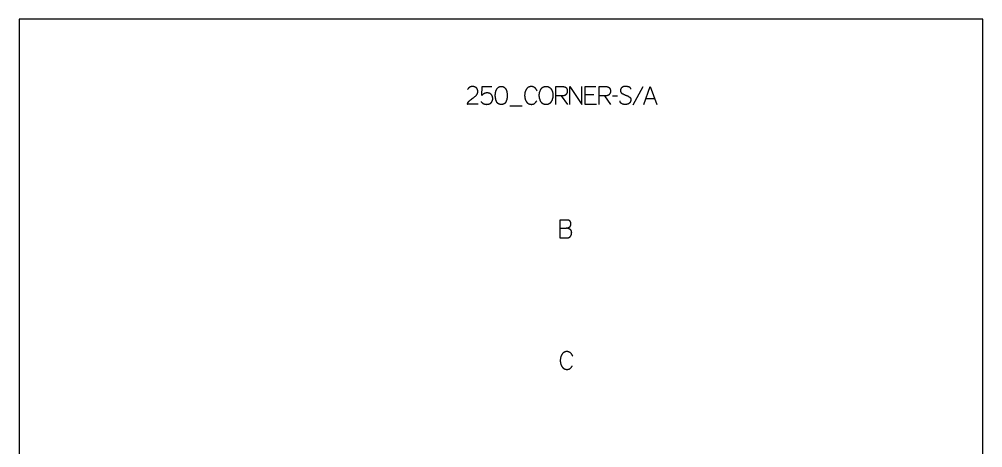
# Model space of a CAD drawing. Header units: millimetres. Extents: x -1220 to 1220, y -1270 to 3400.
# Drawn here: x -1220 to 1220, y 185 to 1270 of the extents above; entities that cross this region are included whole.
import ezdxf

# ---------------------------------------------------------------- set-up
doc = ezdxf.new("R2010")
doc.units = ezdxf.units.MM
doc.layers.add('0_SHEET_SPRUCEPLY_2440X122', color=1, linetype='CONTINUOUS')
doc.layers.add('1_ANYTOOL_1MMDEEP_LABELS_S', color=2, linetype='CONTINUOUS')

msp = doc.modelspace()

# ---------------------------------------------------------------- linework, layer by layer
at = {"layer": '0_SHEET_SPRUCEPLY_2440X122'}
msp.add_lwpolyline([(-1220, 1270), (-1220, 50), (1220, 50), (1220, 1270)], close=True, dxfattribs=at)
at = {"layer": '1_ANYTOOL_1MMDEEP_LABELS_S'}
for points in [[(-58, 1054.6), (-85.4, 1054.7), (-85.2, 1055.3), (-85, 1056), (-84.8, 1056.3), (-84.7, 1056.7), (-84.6, 1057), (-84.4, 1057.3), (-84.3, 1057.6), (-84.1, 1057.9), (-84, 1058.2), (-83.8, 1058.5), (-83.6, 1058.8), (-83.4, 1059.1), (-83.3, 1059.4), (-83.1, 1059.7), (-82.9, 1060), (-82.7, 1060.3), (-82.5, 1060.6), (-82.3, 1060.8), (-82.1, 1061.1), (-81.9, 1061.4), (-81.6, 1061.6), (-81.4, 1061.9), (-81.2, 1062.2), (-80.9, 1062.4), (-80.7, 1062.7), (-80.4, 1062.9), (-80.2, 1063.1), (-79.9, 1063.4), (-79.7, 1063.6), (-77.2, 1065.7), (-74.9, 1067.5), (-72.7, 1069.2), (-70.4, 1070.9), (-69.2, 1071.8), (-68.1, 1072.6), (-67.1, 1073.5), (-66, 1074.4), (-65, 1075.2), (-64.1, 1076.2), (-63.1, 1077.1), (-62.2, 1078), (-62, 1078.2), (-61.8, 1078.5), (-61.6, 1078.7), (-61.4, 1078.9), (-61.2, 1079.2), (-61, 1079.4), (-60.8, 1079.7), (-60.7, 1080), (-60.5, 1080.2), (-60.4, 1080.5), (-60.2, 1080.8), (-60.1, 1081), (-59.9, 1081.3), (-59.8, 1081.6), (-59.7, 1081.9), (-59.6, 1082.2), (-59.5, 1082.4), (-59.4, 1082.7), (-59.3, 1083), (-59.2, 1083.3), (-59.1, 1083.6), (-59, 1083.9), (-59, 1084.2), (-58.9, 1084.6), (-58.9, 1084.9), (-58.8, 1085.2), (-58.8, 1085.5), (-58.7, 1085.8), (-58.7, 1086.2), (-58.7, 1086.5), (-58.7, 1086.8), (-58.7, 1087.2), (-58.7, 1087.6), (-58.7, 1087.9), (-58.7, 1088.3), (-58.7, 1088.6), (-58.8, 1089), (-58.8, 1089.3), (-58.9, 1089.7), (-58.9, 1090), (-59, 1090.4), (-59.1, 1090.7), (-59.1, 1091), (-59.2, 1091.3), (-59.3, 1091.6), (-59.4, 1091.9), (-59.5, 1092.2), (-59.6, 1092.5), (-59.8, 1092.8), (-59.9, 1093.1), (-60, 1093.3), (-60.2, 1093.6), (-60.3, 1093.9), (-60.5, 1094.1), (-60.6, 1094.4), (-60.8, 1094.6), (-61, 1094.9), (-61.2, 1095.1), (-61.4, 1095.3), (-61.6, 1095.5), (-61.8, 1095.8), (-62, 1096), (-62.2, 1096.2), (-62.5, 1096.4), (-62.7, 1096.6), (-63, 1096.8), (-63.2, 1096.9), (-63.5, 1097.1), (-63.7, 1097.3), (-64, 1097.4), (-64.2, 1097.6), (-64.5, 1097.8), (-64.8, 1097.9), (-65, 1098), (-65.3, 1098.2), (-65.6, 1098.3), (-65.9, 1098.4), (-66.2, 1098.5), (-66.5, 1098.6), (-66.8, 1098.7), (-67.1, 1098.8), (-67.4, 1098.9), (-67.7, 1099), (-68, 1099.1), (-68.3, 1099.2), (-68.6, 1099.2), (-69, 1099.3), (-69.3, 1099.3), (-69.6, 1099.4), (-70, 1099.4), (-70.3, 1099.4), (-70.6, 1099.5), (-71, 1099.5), (-71.3, 1099.5), (-72.1, 1099.5), (-72.6, 1099.5), (-73.1, 1099.5), (-73.7, 1099.5), (-74.2, 1099.4), (-74.7, 1099.3), (-75.2, 1099.3), (-75.7, 1099.2), (-76.2, 1099), (-76.6, 1098.9), (-76.9, 1098.9), (-77.1, 1098.8), (-77.3, 1098.7), (-77.6, 1098.6), (-77.8, 1098.5), (-78, 1098.5), (-78.2, 1098.4), (-78.4, 1098.3), (-78.6, 1098.2), (-78.9, 1098.1), (-79.1, 1098), (-79.3, 1097.8), (-79.5, 1097.7), (-79.7, 1097.6), (-79.9, 1097.5), (-80.1, 1097.4), (-80.3, 1097.2), (-80.4, 1097.1), (-80.6, 1097), (-80.8, 1096.8), (-81, 1096.7), (-81.2, 1096.5), (-81.4, 1096.4), (-81.5, 1096.2), (-81.7, 1096.1), (-81.9, 1095.9), (-82, 1095.7), (-82.2, 1095.6), (-82.4, 1095.4), (-82.5, 1095.2), (-82.7, 1095), (-82.9, 1094.9), (-83.2, 1094.5), (-83.5, 1094.1), (-83.7, 1093.7), (-84, 1093.2), (-84.3, 1092.8), (-84.5, 1092.3), (-84.8, 1091.9)], [(-50.6, 1061.7), (-50.3, 1061.2), (-49.9, 1060.8), (-49.6, 1060.4), (-49.3, 1060), (-48.9, 1059.6), (-48.6, 1059.2), (-48.2, 1058.9), (-47.9, 1058.5), (-47.5, 1058.2), (-47.1, 1057.9), (-46.8, 1057.6), (-46.4, 1057.3), (-46, 1057), (-45.6, 1056.8), (-45.2, 1056.5), (-44.7, 1056.3), (-44.3, 1056.1), (-43.9, 1055.9), (-43.5, 1055.7), (-43, 1055.5), (-42.6, 1055.4), (-42.1, 1055.2), (-41.6, 1055.1), (-41.2, 1055), (-40.7, 1054.9), (-40.2, 1054.8), (-39.7, 1054.7), (-39.2, 1054.6), (-38.7, 1054.6), (-38.2, 1054.6), (-37.7, 1054.5), (-37.1, 1054.5), (-36.5, 1054.5), (-35.9, 1054.6), (-35.3, 1054.6), (-34.7, 1054.6), (-34.1, 1054.7), (-33.6, 1054.7), (-33, 1054.8), (-32.5, 1054.9), (-31.9, 1055), (-31.4, 1055.1), (-30.9, 1055.3), (-30.3, 1055.4), (-29.8, 1055.5), (-29.4, 1055.7), (-28.9, 1055.9), (-28.4, 1056.1), (-28.2, 1056.2), (-27.9, 1056.3), (-27.7, 1056.4), (-27.5, 1056.5), (-27.3, 1056.6), (-27, 1056.8), (-26.8, 1056.9), (-26.6, 1057.1), (-26.4, 1057.2), (-26.2, 1057.4), (-26, 1057.6), (-25.8, 1057.7), (-25.6, 1057.9), (-25.4, 1058.1), (-25.2, 1058.3), (-25, 1058.5), (-24.8, 1058.7), (-24.6, 1058.9), (-24.4, 1059.1), (-24.2, 1059.3), (-24.1, 1059.6), (-23.9, 1059.8), (-23.7, 1060), (-23.5, 1060.3), (-23.4, 1060.5), (-23.2, 1060.8), (-23.1, 1061.1), (-22.9, 1061.3), (-22.6, 1061.9), (-22.3, 1062.5), (-22.1, 1062.9), (-22, 1063.2), (-21.8, 1063.6), (-21.7, 1064), (-21.6, 1064.3), (-21.4, 1064.7), (-21.3, 1065.1), (-21.2, 1065.4), (-21.2, 1065.8), (-21.1, 1066.1), (-21, 1066.5), (-21, 1066.9), (-20.9, 1067.2), (-20.9, 1067.6), (-20.9, 1067.9), (-20.9, 1068.3), (-20.9, 1068.7), (-20.9, 1069.1), (-20.9, 1069.5), (-20.9, 1069.9), (-21, 1070.2), (-21, 1070.6), (-21.1, 1071), (-21.1, 1071.4), (-21.2, 1071.7), (-21.2, 1072.1), (-21.3, 1072.5), (-21.4, 1072.8), (-21.5, 1073.2), (-21.6, 1073.5), (-21.7, 1073.9), (-21.8, 1074.2), (-21.9, 1074.5), (-22, 1074.9), (-22.2, 1075.2), (-22.3, 1075.5), (-22.4, 1075.8), (-22.6, 1076.2), (-22.7, 1076.5), (-22.9, 1076.8), (-23.1, 1077.1), (-23.3, 1077.4), (-23.4, 1077.7), (-23.6, 1078), (-23.8, 1078.2), (-24, 1078.5), (-24.3, 1078.8), (-24.5, 1079.1), (-24.7, 1079.4), (-24.9, 1079.6), (-25.2, 1079.9), (-25.4, 1080.1), (-25.7, 1080.3), (-25.9, 1080.6), (-26.2, 1080.8), (-26.5, 1081), (-26.8, 1081.2), (-27, 1081.4), (-27.3, 1081.6), (-27.6, 1081.7), (-27.9, 1081.9), (-28.2, 1082.1), (-28.6, 1082.2), (-28.9, 1082.4), (-29.2, 1082.5), (-29.5, 1082.6), (-29.9, 1082.7), (-30.2, 1082.8), (-30.6, 1082.9), (-31, 1083), (-31.3, 1083.1), (-31.7, 1083.2), (-32.1, 1083.2), (-32.5, 1083.3), (-32.8, 1083.3), (-33.2, 1083.4), (-33.6, 1083.4), (-34.1, 1083.4), (-34.5, 1083.5), (-34.9, 1083.5), (-35.4, 1083.4), (-35.9, 1083.4), (-36.5, 1083.4), (-37, 1083.3), (-37.5, 1083.3), (-37.9, 1083.2), (-38.4, 1083.1), (-38.9, 1083), (-39.4, 1082.9), (-39.8, 1082.8), (-40.3, 1082.6), (-40.7, 1082.5), (-41.2, 1082.3), (-41.6, 1082.1), (-42, 1081.9), (-42.4, 1081.7), (-43.2, 1081.3), (-43.6, 1081), (-44, 1080.8), (-44.4, 1080.5), (-44.8, 1080.3), (-45.2, 1080), (-45.6, 1079.7), (-46, 1079.4), (-46.4, 1079.1), (-46.8, 1078.8), (-47.2, 1078.4), (-47.6, 1078.1), (-48, 1077.7), (-48.8, 1077), (-47.7, 1099.5), (-23.4, 1099.5)], [(91.4, 1088.3), (91.2, 1088.9), (90.9, 1089.5), (90.7, 1090), (90.4, 1090.6), (90.1, 1091.2), (89.8, 1091.7), (89.4, 1092.2), (89.1, 1092.7), (88.7, 1093.2), (88.3, 1093.7), (88, 1094.2), (87.5, 1094.6), (87.1, 1095.1), (86.7, 1095.5), (86.2, 1095.9), (85.8, 1096.3), (85.3, 1096.7), (85.1, 1096.9), (84.8, 1097.1), (84.6, 1097.2), (84.3, 1097.4), (84.1, 1097.6), (83.8, 1097.7), (83.5, 1097.9), (83.3, 1098), (83, 1098.1), (82.7, 1098.3), (82.5, 1098.4), (82.2, 1098.5), (81.9, 1098.6), (81.6, 1098.7), (81.3, 1098.8), (81, 1098.9), (80.8, 1099), (80.5, 1099.1), (80.2, 1099.1), (79.9, 1099.2), (79.5, 1099.3), (79.2, 1099.3), (78.9, 1099.4), (78.6, 1099.4), (78.3, 1099.4), (78, 1099.5), (77.6, 1099.5), (77.3, 1099.5), (77, 1099.5), (76.6, 1099.5), (76.1, 1099.5), (75.6, 1099.5), (75.1, 1099.5), (74.6, 1099.4), (74.1, 1099.4), (73.7, 1099.3), (73.2, 1099.2), (72.7, 1099.1), (72.3, 1099), (71.9, 1098.8), (71.4, 1098.7), (71, 1098.5), (70.6, 1098.4), (70.4, 1098.3), (70.2, 1098.2), (70, 1098.1), (69.8, 1098), (69.6, 1097.9), (69.4, 1097.8), (69.2, 1097.6), (69, 1097.5), (68.8, 1097.4), (68.6, 1097.3), (68.4, 1097.2), (68.2, 1097), (67.9, 1096.8), (67.5, 1096.5), (67.2, 1096.2), (66.8, 1095.9), (66.5, 1095.5), (66.2, 1095.2), (65.8, 1094.9), (65.5, 1094.5), (65.2, 1094.1), (64.9, 1093.7), (64.7, 1093.3), (64.4, 1092.9), (64.1, 1092.5), (63.6, 1091.6), (63.1, 1090.7), (62.7, 1089.8), (62.3, 1088.9), (61.9, 1087.9), (61.6, 1087), (61.2, 1086.1), (61, 1085.1), (60.7, 1084.1), (60.5, 1083.1), (60.3, 1082.2), (60.2, 1081.1), (60.1, 1080.1), (60, 1079.1), (59.9, 1078.1), (59.9, 1077), (59.9, 1076), (60, 1074.9), (60.1, 1073.9), (60.2, 1072.9), (60.3, 1071.9), (60.5, 1070.9), (60.7, 1069.9), (61, 1068.9), (61.3, 1068), (61.6, 1067), (61.9, 1066.1), (62.3, 1065.2), (62.7, 1064.2), (63.2, 1063.3), (63.7, 1062.4), (64.2, 1061.5), (64.4, 1061.1), (64.7, 1060.7), (65, 1060.3), (65.3, 1059.9), (65.6, 1059.5), (65.9, 1059.2), (66.3, 1058.8), (66.6, 1058.5), (66.9, 1058.1), (67.3, 1057.8), (67.6, 1057.5), (68, 1057.3), (68.2, 1057.1), (68.4, 1057), (68.6, 1056.9), (68.8, 1056.7), (69, 1056.6), (69.2, 1056.5), (69.4, 1056.4), (69.6, 1056.3), (70, 1056.1), (70.4, 1055.9), (70.8, 1055.7), (71.3, 1055.5), (71.7, 1055.4), (72.2, 1055.2), (72.6, 1055.1), (73.1, 1055), (73.6, 1054.9), (74.1, 1054.8), (74.5, 1054.7), (75.1, 1054.6), (75.6, 1054.6), (76.1, 1054.6), (76.6, 1054.5), (77.2, 1054.5), (77.7, 1054.5), (78.3, 1054.6), (78.6, 1054.6), (78.8, 1054.6), (79.1, 1054.6), (79.4, 1054.7), (79.6, 1054.7), (79.9, 1054.8), (80.2, 1054.8), (80.4, 1054.9), (80.7, 1054.9), (80.9, 1055), (81.2, 1055.1), (81.4, 1055.1), (81.7, 1055.2), (81.9, 1055.3), (82.2, 1055.4), (82.4, 1055.5), (82.6, 1055.6), (82.8, 1055.7), (83.1, 1055.8), (83.3, 1055.9), (83.5, 1056), (83.7, 1056.1), (84, 1056.3), (84.2, 1056.4), (84.4, 1056.5), (84.6, 1056.7), (84.8, 1056.8), (85, 1057), (85.4, 1057.3), (85.8, 1057.6), (86.2, 1057.9), (86.5, 1058.3), (86.9, 1058.6), (87.3, 1059), (87.6, 1059.4), (88, 1059.8), (88.3, 1060.2), (88.6, 1060.6), (88.9, 1061), (89.2, 1061.4), (89.5, 1061.9), (89.8, 1062.3), (90.1, 1062.8), (90.4, 1063.3)], [(138.9, 1054.5), (138.9, 1099.5), (156, 1099.5), (156.7, 1099.5), (157.4, 1099.5), (157.8, 1099.5), (158.1, 1099.4), (158.4, 1099.4), (158.8, 1099.3), (159.1, 1099.3), (159.4, 1099.2), (159.7, 1099.2), (160, 1099.1), (160.3, 1099), (160.6, 1099), (160.9, 1098.9), (161.2, 1098.8), (161.5, 1098.7), (161.7, 1098.6), (162, 1098.5), (162.3, 1098.4), (162.5, 1098.3), (162.8, 1098.1), (163, 1098), (163.3, 1097.9), (163.5, 1097.7), (163.7, 1097.6), (163.9, 1097.4), (164.1, 1097.3), (164.3, 1097.1), (164.6, 1096.9), (164.7, 1096.8), (164.9, 1096.6), (165.1, 1096.4), (165.3, 1096.2), (165.5, 1096), (165.6, 1095.8), (165.8, 1095.6), (166, 1095.4), (166.1, 1095.2), (166.2, 1094.9), (166.4, 1094.7), (166.5, 1094.5), (166.6, 1094.2), (166.8, 1094), (166.9, 1093.7), (167, 1093.4), (167.1, 1093.2), (167.2, 1092.9), (167.3, 1092.6), (167.4, 1092.3), (167.4, 1092.1), (167.5, 1091.8), (167.6, 1091.5), (167.6, 1091.2), (167.7, 1090.8), (167.7, 1090.5), (167.8, 1090.2), (167.8, 1089.9), (167.9, 1089.5), (167.9, 1089.2), (167.9, 1088.5), (167.9, 1087.8), (167.9, 1087.5), (167.9, 1087.2), (167.9, 1087), (167.9, 1086.7), (167.9, 1086.5), (167.8, 1086.2), (167.8, 1085.9), (167.8, 1085.7), (167.7, 1085.4), (167.7, 1085.2), (167.6, 1084.9), (167.5, 1084.7), (167.5, 1084.4), (167.4, 1084.2), (167.3, 1083.9), (167.3, 1083.7), (167.2, 1083.5), (167.1, 1083.2), (167, 1083), (166.9, 1082.7), (166.8, 1082.5), (166.6, 1082.3), (166.5, 1082), (166.4, 1081.8), (166.3, 1081.6), (166.1, 1081.3), (166, 1081.1), (165.9, 1080.9), (165.7, 1080.7), (165.6, 1080.4), (165.4, 1080.2), (165.1, 1079.8), (164.9, 1079.6), (164.7, 1079.4), (164.5, 1079.2), (164.4, 1079), (164.2, 1078.8), (164, 1078.6), (163.8, 1078.4), (163.6, 1078.3), (163.4, 1078.1), (163.2, 1078), (163, 1077.8), (162.8, 1077.7), (162.6, 1077.5), (162.3, 1077.4), (162.1, 1077.3), (161.9, 1077.2), (161.7, 1077.1), (161.4, 1077), (161.2, 1076.9), (161, 1076.8), (160.7, 1076.7), (160.5, 1076.7), (160.2, 1076.6), (160, 1076.5), (159.7, 1076.5), (159.5, 1076.4), (159.2, 1076.4), (158.9, 1076.4), (158.6, 1076.3), (158.4, 1076.3), (155.5, 1076.2), (152.4, 1076.2), (139, 1076.2)], [(174.2, 1054.5), (174.2, 1099.5), (204.3, 1054.5), (204.3, 1099.5)], [(241.8, 1054.5), (213.4, 1054.5), (213.4, 1099.5), (240.1, 1099.5)], [(248.2, 1054.5), (248.2, 1099.5), (265.3, 1099.5), (266, 1099.5), (266.7, 1099.5), (267, 1099.5), (267.4, 1099.4), (267.7, 1099.4), (268.1, 1099.3), (268.4, 1099.3), (268.7, 1099.2), (269, 1099.2), (269.3, 1099.1), (269.6, 1099), (269.9, 1099), (270.2, 1098.9), (270.5, 1098.8), (270.8, 1098.7), (271, 1098.6), (271.3, 1098.5), (271.6, 1098.4), (271.8, 1098.3), (272.1, 1098.1), (272.3, 1098), (272.5, 1097.9), (272.8, 1097.7), (273, 1097.6), (273.2, 1097.4), (273.4, 1097.3), (273.6, 1097.1), (273.8, 1096.9), (274, 1096.8), (274.2, 1096.6), (274.4, 1096.4), (274.6, 1096.2), (274.8, 1096), (274.9, 1095.8), (275.1, 1095.6), (275.2, 1095.4), (275.4, 1095.2), (275.5, 1094.9), (275.7, 1094.7), (275.8, 1094.5), (275.9, 1094.2), (276, 1094), (276.2, 1093.7), (276.3, 1093.4), (276.4, 1093.2), (276.5, 1092.9), (276.6, 1092.6), (276.6, 1092.3), (276.7, 1092.1), (276.8, 1091.8), (276.9, 1091.5), (276.9, 1091.2), (277, 1090.8), (277, 1090.5), (277.1, 1090.2), (277.1, 1089.9), (277.1, 1089.5), (277.2, 1089.2), (277.2, 1088.5), (277.2, 1087.8), (277.2, 1087.5), (277.2, 1087.2), (277.2, 1087), (277.2, 1086.7), (277.1, 1086.5), (277.1, 1086.2), (277.1, 1085.9), (277, 1085.7), (277, 1085.4), (276.9, 1085.2), (276.9, 1084.9), (276.8, 1084.7), (276.8, 1084.4), (276.7, 1084.2), (276.6, 1083.9), (276.5, 1083.7), (276.4, 1083.5), (276.4, 1083.2), (276.3, 1083), (276.2, 1082.7), (276, 1082.5), (275.9, 1082.3), (275.8, 1082), (275.7, 1081.8), (275.6, 1081.6), (275.4, 1081.3), (275.3, 1081.1), (275.1, 1080.9), (275, 1080.7), (274.8, 1080.4), (274.7, 1080.2), (274.3, 1079.8), (274.2, 1079.6), (274, 1079.4), (273.8, 1079.2), (273.6, 1079), (273.5, 1078.8), (273.3, 1078.6), (273.1, 1078.4), (272.9, 1078.3), (272.7, 1078.1), (272.5, 1078), (272.3, 1077.8), (272.1, 1077.7), (271.8, 1077.5), (271.6, 1077.4), (271.4, 1077.3), (271.2, 1077.2), (271, 1077.1), (270.7, 1077), (270.5, 1076.9), (270.2, 1076.8), (270, 1076.7), (269.8, 1076.7), (269.5, 1076.6), (269.3, 1076.5), (269, 1076.5), (268.7, 1076.4), (268.5, 1076.4), (268.2, 1076.4), (267.9, 1076.3), (267.7, 1076.3), (264.7, 1076.2), (261.7, 1076.2), (248.3, 1076.2)], [(328.8, 1092.6), (328.8, 1092.9), (328.8, 1093.1), (328.7, 1093.2), (328.7, 1093.3), (328.7, 1093.5), (328.7, 1093.6), (328.7, 1093.7), (328.7, 1093.9), (328.6, 1094), (328.6, 1094.1), (328.6, 1094.2), (328.6, 1094.4), (328.5, 1094.5), (328.5, 1094.6), (328.5, 1094.7), (328.4, 1094.9), (328.4, 1095), (328.3, 1095.1), (328.3, 1095.2), (328.2, 1095.3), (328.2, 1095.4), (328.1, 1095.5), (328.1, 1095.6), (328, 1095.7), (328, 1095.8), (327.9, 1095.9), (327.8, 1096), (327.8, 1096.1), (327.7, 1096.2), (327.6, 1096.3), (327.5, 1096.4), (327.5, 1096.5), (327.4, 1096.6), (327.3, 1096.7), (327.2, 1096.8), (327.1, 1096.9), (327, 1097), (326.9, 1097), (326.8, 1097.1), (326.7, 1097.2), (326.6, 1097.3), (326.5, 1097.4), (326.4, 1097.4), (326.3, 1097.5), (326.2, 1097.6), (326.1, 1097.7), (326, 1097.7), (325.9, 1097.8), (325.7, 1097.9), (325.6, 1097.9), (325.5, 1098), (325.2, 1098.1), (325, 1098.2), (324.7, 1098.3), (324.4, 1098.4), (324.1, 1098.5), (323.8, 1098.6), (322.6, 1099), (321.4, 1099.2), (320.2, 1099.5), (319.1, 1099.7), (318.5, 1099.8), (318, 1099.8), (317.4, 1099.9), (316.9, 1100), (316.3, 1100), (315.8, 1100), (315.2, 1100), (314.7, 1100), (314.4, 1100), (314.1, 1100), (313.8, 1100), (313.5, 1100), (313.2, 1100), (313, 1099.9), (312.7, 1099.9), (312.4, 1099.9), (312.1, 1099.8), (311.9, 1099.8), (311.6, 1099.7), (311.3, 1099.7), (311, 1099.6), (310.8, 1099.5), (310.5, 1099.4), (310.2, 1099.3), (310, 1099.3), (309.7, 1099.2), (309.5, 1099.1), (309.2, 1099), (308.9, 1098.9), (308.7, 1098.7), (308.4, 1098.6), (308.2, 1098.5), (307.9, 1098.4), (307.7, 1098.2), (307.5, 1098.1), (307.2, 1097.9), (307, 1097.8), (306.7, 1097.6), (306.5, 1097.4), (306.3, 1097.3), (306, 1097.1), (305.8, 1096.9), (305.6, 1096.7), (305.4, 1096.6), (305.2, 1096.4), (305, 1096.2), (304.8, 1096), (304.6, 1095.8), (304.5, 1095.6), (304.3, 1095.4), (304.1, 1095.1), (304, 1094.9), (303.9, 1094.7), (303.7, 1094.5), (303.6, 1094.2), (303.5, 1094), (303.4, 1093.7), (303.3, 1093.5), (303.2, 1093.2), (303.1, 1093), (303, 1092.7), (302.9, 1092.4), (302.8, 1092.2), (302.8, 1091.9), (302.7, 1091.6), (302.7, 1091.3), (302.6, 1091), (302.6, 1090.7), (302.6, 1090.4), (302.6, 1090.1), (302.5, 1089.8), (302.5, 1089.5), (302.5, 1089.2), (302.6, 1088.9), (302.6, 1088.5), (302.6, 1088.2), (302.6, 1087.9), (302.7, 1087.6), (302.7, 1087.4), (302.8, 1087.1), (302.9, 1086.8), (303, 1086.5), (303, 1086.3), (303.1, 1086), (303.2, 1085.9), (303.2, 1085.7), (303.3, 1085.6), (303.4, 1085.5), (303.4, 1085.4), (303.5, 1085.2), (303.5, 1085.1), (303.6, 1085), (303.7, 1084.9), (303.7, 1084.8), (303.8, 1084.6), (303.9, 1084.5), (304, 1084.4), (304, 1084.3), (304.1, 1084.2), (304.2, 1084.1), (304.3, 1084), (304.4, 1083.9), (304.5, 1083.8), (304.5, 1083.7), (304.6, 1083.6), (304.7, 1083.5), (304.8, 1083.4), (304.9, 1083.3), (305.1, 1083.1), (305.3, 1082.9), (305.6, 1082.7), (305.8, 1082.6), (306, 1082.4), (306.3, 1082.2), (306.5, 1082.1), (306.8, 1081.9), (307.9, 1081.3), (309, 1080.8), (310.1, 1080.2), (311.2, 1079.7), (312.4, 1079.1), (313.6, 1078.6), (314.8, 1078.1), (316, 1077.7), (317.3, 1077.2), (318.5, 1076.7), (319.7, 1076.2), (320.8, 1075.7), (321.9, 1075.1), (323, 1074.5), (324.1, 1073.9), (325.1, 1073.3), (325.4, 1073.1), (325.6, 1073), (325.8, 1072.8), (325.9, 1072.7), (326, 1072.6), (326.2, 1072.5), (326.3, 1072.4), (326.4, 1072.3), (326.5, 1072.2), (326.6, 1072.1), (326.7, 1072), (326.8, 1071.9), (326.8, 1071.8), (326.9, 1071.7), (327, 1071.6), (327.1, 1071.5), (327.2, 1071.4), (327.3, 1071.3), (327.4, 1071.2), (327.4, 1071.1), (327.5, 1070.9), (327.6, 1070.8), (327.7, 1070.7), (327.7, 1070.6), (327.8, 1070.5), (327.9, 1070.3), (327.9, 1070.2), (328, 1070.1), (328, 1070), (328.1, 1069.8), (328.1, 1069.7), (328.2, 1069.6), (328.2, 1069.4), (328.3, 1069.3), (328.3, 1069.2), (328.4, 1069), (328.4, 1068.9), (328.5, 1068.6), (328.5, 1068.3), (328.6, 1068), (328.6, 1067.7), (328.7, 1067.4), (328.7, 1067.1), (328.7, 1066.8), (328.7, 1066.5), (328.7, 1066.2), (328.7, 1065.8), (328.7, 1065.5), (328.7, 1065.1), (328.7, 1064.8), (328.6, 1064.4), (328.6, 1064.1), (328.5, 1063.8), (328.5, 1063.5), (328.4, 1063.1), (328.3, 1062.8), (328.2, 1062.5), (328.1, 1062.2), (328, 1061.9), (327.9, 1061.6), (327.8, 1061.3), (327.7, 1061.1), (327.6, 1060.8), (327.4, 1060.5), (327.3, 1060.2), (327.1, 1060), (327, 1059.7), (326.8, 1059.5), (326.6, 1059.2), (326.5, 1059), (326.3, 1058.8), (326.1, 1058.6), (325.9, 1058.3), (325.6, 1058.1), (325.4, 1057.9), (325.2, 1057.7), (325, 1057.5), (324.7, 1057.3), (324.5, 1057.1), (324.2, 1057), (323.9, 1056.8), (323.4, 1056.4), (322.9, 1056.1), (322.3, 1055.9), (321.7, 1055.6), (321.2, 1055.3), (320.6, 1055.1), (320, 1054.9), (319.8, 1054.8), (319.5, 1054.7), (319.2, 1054.7), (318.9, 1054.6), (318.6, 1054.5), (318.3, 1054.4), (318, 1054.4), (317.7, 1054.3), (317.1, 1054.2), (316.5, 1054.1), (315.9, 1054.1), (315.2, 1054), (314.6, 1054), (314, 1054), (313.4, 1054), (312.8, 1054.1), (312.2, 1054.1), (311.6, 1054.2), (311, 1054.3), (310.5, 1054.4), (309.9, 1054.6), (309.3, 1054.7), (308.8, 1054.9), (308.2, 1055.1), (307.7, 1055.3), (307.1, 1055.5), (306.6, 1055.8), (306.1, 1056), (305.6, 1056.3), (305.3, 1056.5), (305.1, 1056.6), (304.8, 1056.8), (304.6, 1057), (304.4, 1057.1), (304.2, 1057.3), (304, 1057.5), (303.8, 1057.7), (303.6, 1057.8), (303.4, 1058), (303.2, 1058.2), (303.1, 1058.4), (303, 1058.5), (302.9, 1058.6), (302.8, 1058.7), (302.7, 1058.8), (302.7, 1058.9), (302.6, 1059.1), (302.5, 1059.2), (302.5, 1059.3), (302.4, 1059.4), (302.4, 1059.5), (302.3, 1059.6), (302.2, 1059.7), (302.2, 1059.8), (302.1, 1059.9), (302.1, 1060.1), (302, 1060.2), (302, 1060.3), (301.9, 1060.4), (301.9, 1060.5), (301.8, 1060.7), (301.8, 1060.9), (301.7, 1061.2), (301.6, 1061.4), (301.6, 1061.7), (301.5, 1061.9), (301.5, 1062.2), (301.5, 1062.5), (301.5, 1062.8), (301.5, 1063), (301.4, 1063.3)], [(359.2, 1098.8), (333.5, 1052.7)], [(361.8, 1054.5), (378.1, 1099.5), (394.7, 1054.5)], [(152.4, 1076.2), (168.1, 1054.5)], [(235.4, 1078.6), (213.4, 1078.6)], [(261.7, 1076.2), (277.4, 1054.5)], [(295.4, 1075.4), (282.2, 1075.2)], [(22.4, 1050.7), (53.4, 1050.7)], [(367, 1068.9), (389.4, 1068.9)], [(148.9, 761.4), (148.9, 716.4), (163.4, 716.4), (167.2, 716.3), (167.5, 716.3), (167.9, 716.3), (168.2, 716.3), (168.5, 716.3), (168.9, 716.3), (169.2, 716.3), (169.5, 716.4), (169.8, 716.4), (170.1, 716.5), (170.4, 716.6), (170.7, 716.6), (171, 716.7), (171.3, 716.8), (171.6, 716.9), (171.8, 717), (172.1, 717.1), (172.4, 717.3), (172.6, 717.4), (172.9, 717.5), (173.2, 717.7), (173.4, 717.8), (173.6, 718), (173.9, 718.2), (174.1, 718.4), (174.3, 718.6), (174.6, 718.8), (174.8, 719), (175, 719.2), (175.2, 719.4), (175.4, 719.6), (175.6, 719.9), (175.8, 720.1), (176.2, 720.6), (176.4, 720.9), (176.5, 721.2), (176.7, 721.4), (176.9, 721.7), (177, 722), (177.2, 722.2), (177.3, 722.5), (177.5, 722.8), (177.6, 723), (177.7, 723.3), (177.8, 723.6), (178, 723.9), (178.1, 724.2), (178.2, 724.4), (178.3, 724.7), (178.4, 725), (178.4, 725.3), (178.5, 725.6), (178.6, 725.9), (178.7, 726.2), (178.7, 726.5), (178.8, 726.8), (178.8, 727.1), (178.8, 727.4), (178.9, 727.7), (178.9, 728), (178.9, 728.3), (178.9, 728.6), (179, 728.9), (179, 729.2), (179, 729.6), (178.9, 729.9), (178.9, 730.3), (178.9, 730.7), (178.9, 731), (178.8, 731.4), (178.7, 731.7), (178.7, 732), (178.6, 732.3), (178.5, 732.7), (178.4, 733), (178.3, 733.3), (178.2, 733.6), (178.1, 733.9), (178, 734.1), (177.9, 734.4), (177.8, 734.6), (177.7, 734.7), (177.7, 734.8), (177.6, 735), (177.5, 735.1), (177.4, 735.2), (177.3, 735.3), (177.3, 735.5), (177.2, 735.6), (177.1, 735.7), (177, 735.8), (176.9, 735.9), (176.8, 736.1), (176.7, 736.2), (176.6, 736.3), (176.5, 736.4), (176.4, 736.5), (176.3, 736.6), (176.2, 736.7), (176.1, 736.8), (176, 736.9), (175.8, 737), (175.7, 737.1), (175.6, 737.2), (175.4, 737.4), (175.1, 737.6), (174.9, 737.8), (174.6, 737.9), (174, 738.3), (173.5, 738.6), (172.9, 738.9), (172.3, 739.1), (171.7, 739.4), (171.1, 739.6), (170.5, 739.9), (169.9, 740.1), (169.3, 740.3), (168.7, 740.4), (168, 740.6), (167.4, 740.7), (166.7, 740.8), (166.1, 740.9), (165.4, 741), (164.7, 741.1)], [(148.9, 740.9), (164.7, 741.1), (165.3, 741.1), (165.9, 741.2), (166.5, 741.3), (167, 741.3), (167.6, 741.4), (168.2, 741.6), (168.7, 741.7), (169.2, 741.8), (169.8, 742), (170.3, 742.1), (170.8, 742.3), (171.3, 742.5), (171.8, 742.7), (172.3, 742.9), (172.8, 743.2), (173.2, 743.4), (173.4, 743.5), (173.5, 743.5), (173.6, 743.6), (173.7, 743.7), (173.8, 743.7), (173.9, 743.8), (174, 743.9), (174.1, 744), (174.2, 744.1), (174.3, 744.1), (174.4, 744.2), (174.5, 744.3), (174.6, 744.4), (174.7, 744.5), (174.8, 744.6), (174.9, 744.7), (175, 744.8), (175.1, 744.9), (175.2, 745), (175.2, 745.1), (175.3, 745.2), (175.4, 745.3), (175.5, 745.4), (175.5, 745.5), (175.6, 745.6), (175.7, 745.8), (175.8, 745.9), (175.8, 746), (175.9, 746.1), (176, 746.2), (176, 746.4), (176.1, 746.5), (176.1, 746.6), (176.2, 746.8), (176.3, 747), (176.4, 747.3), (176.5, 747.6), (176.6, 747.9), (176.7, 748.2), (176.7, 748.5), (176.8, 748.8), (176.8, 749.2), (176.9, 749.5), (176.9, 749.8), (177, 750.2), (177, 750.6), (177, 750.9), (177, 751.3), (177, 751.7), (177, 752.3), (177, 752.6), (177, 752.9), (177, 753.1), (176.9, 753.4), (176.9, 753.7), (176.9, 754), (176.8, 754.2), (176.8, 754.5), (176.7, 754.7), (176.7, 755), (176.6, 755.2), (176.6, 755.5), (176.5, 755.7), (176.4, 755.9), (176.3, 756.2), (176.2, 756.4), (176.1, 756.6), (176.1, 756.8), (176, 757), (175.8, 757.2), (175.7, 757.4), (175.6, 757.6), (175.5, 757.8), (175.4, 758), (175.2, 758.1), (175.1, 758.3), (175, 758.5), (174.8, 758.7), (174.7, 758.8), (174.5, 759), (174.4, 759.1), (174.2, 759.3), (174, 759.4), (173.9, 759.5), (173.7, 759.7), (173.5, 759.8), (173.3, 759.9), (173.1, 760), (172.9, 760.1), (172.7, 760.2), (172.5, 760.3), (172.3, 760.4), (172.1, 760.5), (171.8, 760.6), (171.6, 760.7), (171.4, 760.8), (171.2, 760.9), (170.9, 760.9), (170.7, 761), (170.4, 761.1), (170.2, 761.1), (169.9, 761.2), (169.6, 761.2), (169.4, 761.2), (169.1, 761.3), (168.8, 761.3), (168.5, 761.3), (168.2, 761.4), (167.6, 761.4), (167, 761.4), (148.9, 761.4)], [(181.6, 416.9), (181.4, 417.5), (181.2, 418.1), (180.9, 418.7), (180.6, 419.2), (180.3, 419.8), (180, 420.3), (179.6, 420.8), (179.3, 421.3), (178.9, 421.8), (178.6, 422.3), (178.2, 422.8), (177.8, 423.2), (177.3, 423.7), (176.9, 424.1), (176.5, 424.5), (176, 424.9), (175.5, 425.3), (175.3, 425.5), (175, 425.7), (174.8, 425.8), (174.5, 426), (174.3, 426.2), (174, 426.3), (173.8, 426.5), (173.5, 426.6), (173.2, 426.7), (173, 426.9), (172.7, 427), (172.4, 427.1), (172.1, 427.2), (171.8, 427.3), (171.6, 427.4), (171.3, 427.5), (171, 427.6), (170.7, 427.7), (170.4, 427.8), (170.1, 427.8), (169.8, 427.9), (169.5, 427.9), (169.1, 428), (168.8, 428), (168.5, 428.1), (168.2, 428.1), (167.9, 428.1), (167.5, 428.1), (167.2, 428.1), (166.9, 428.1), (166.3, 428.1), (165.8, 428.1), (165.3, 428.1), (164.9, 428), (164.4, 428), (163.9, 427.9), (163.4, 427.8), (163, 427.7), (162.5, 427.6), (162.1, 427.4), (161.6, 427.3), (161.2, 427.1), (160.8, 427), (160.6, 426.9), (160.4, 426.8), (160.2, 426.7), (160, 426.6), (159.8, 426.5), (159.6, 426.4), (159.4, 426.3), (159.2, 426.1), (159, 426), (158.8, 425.9), (158.6, 425.8), (158.4, 425.6), (158.1, 425.4), (157.7, 425.1), (157.4, 424.8), (157, 424.5), (156.7, 424.2), (156.4, 423.8), (156.1, 423.5), (155.8, 423.1), (155.5, 422.7), (155.2, 422.3), (154.9, 421.9), (154.6, 421.5), (154.3, 421.1), (153.8, 420.2), (153.3, 419.3), (152.9, 418.4), (152.5, 417.5), (152.1, 416.5), (151.8, 415.6), (151.5, 414.7), (151.2, 413.7), (150.9, 412.7), (150.7, 411.8), (150.6, 410.8), (150.4, 409.8), (150.3, 408.7), (150.2, 407.7), (150.2, 406.7), (150.1, 405.6), (150.2, 404.6), (150.2, 403.5), (150.3, 402.5), (150.4, 401.5), (150.6, 400.5), (150.7, 399.5), (151, 398.5), (151.2, 397.5), (151.5, 396.6), (151.8, 395.6), (152.2, 394.7), (152.5, 393.8), (153, 392.8), (153.4, 391.9), (153.9, 391), (154.4, 390.1), (154.7, 389.7), (154.9, 389.3), (155.2, 388.9), (155.5, 388.5), (155.8, 388.1), (156.2, 387.8), (156.5, 387.4), (156.8, 387.1), (157.2, 386.8), (157.5, 386.4), (157.9, 386.2), (158.2, 385.9), (158.4, 385.7), (158.6, 385.6), (158.8, 385.5), (159, 385.4), (159.2, 385.2), (159.4, 385.1), (159.6, 385), (159.8, 384.9), (160.2, 384.7), (160.6, 384.5), (161, 384.3), (161.5, 384.1), (161.9, 384), (162.4, 383.8), (162.8, 383.7), (163.3, 383.6), (163.8, 383.5), (164.3, 383.4), (164.8, 383.3), (165.3, 383.2), (165.8, 383.2), (166.3, 383.2), (166.8, 383.1), (167.4, 383.1), (168, 383.1), (168.5, 383.2), (168.8, 383.2), (169.1, 383.2), (169.3, 383.3), (169.6, 383.3), (169.9, 383.3), (170.1, 383.4), (170.4, 383.4), (170.7, 383.5), (170.9, 383.5), (171.2, 383.6), (171.4, 383.7), (171.7, 383.7), (171.9, 383.8), (172.1, 383.9), (172.4, 384), (172.6, 384.1), (172.8, 384.2), (173.1, 384.3), (173.3, 384.4), (173.5, 384.5), (173.7, 384.6), (174, 384.7), (174.2, 384.9), (174.4, 385), (174.6, 385.1), (174.8, 385.3), (175, 385.4), (175.2, 385.6), (175.6, 385.9), (176, 386.2), (176.4, 386.5), (176.8, 386.9), (177.1, 387.2), (177.5, 387.6), (177.8, 388), (178.2, 388.4), (178.5, 388.8), (178.8, 389.2), (179.2, 389.6), (179.5, 390), (179.8, 390.5), (180.1, 390.9), (180.3, 391.4), (180.6, 391.9)]]:
    msp.add_lwpolyline(points, dxfattribs=at)
for points in [[(0.7, 1099.9), (1.2, 1099.9), (1.8, 1099.9), (2, 1099.9), (2.3, 1099.8), (2.5, 1099.8), (2.8, 1099.8), (3.1, 1099.7), (3.3, 1099.7), (3.6, 1099.6), (3.8, 1099.6), (4.1, 1099.5), (4.3, 1099.5), (4.5, 1099.4), (4.8, 1099.3), (5, 1099.3), (5.2, 1099.2), (5.5, 1099.1), (5.7, 1099), (5.9, 1098.9), (6.1, 1098.8), (6.3, 1098.7), (6.5, 1098.6), (6.7, 1098.5), (6.9, 1098.4), (7.1, 1098.3), (7.3, 1098.1), (7.5, 1098), (7.7, 1097.9), (7.9, 1097.7), (8.1, 1097.6), (8.5, 1097.3), (8.8, 1097), (9.2, 1096.7), (9.5, 1096.4), (9.8, 1096.1), (10.2, 1095.7), (10.5, 1095.4), (10.8, 1095), (11.1, 1094.7), (11.3, 1094.3), (11.6, 1093.9), (11.9, 1093.5), (12.1, 1093.1), (12.4, 1092.7), (12.6, 1092.2), (12.8, 1091.8), (13.2, 1090.9), (13.4, 1090.5), (13.6, 1090), (13.8, 1089.6), (14, 1089.1), (14.1, 1088.7), (14.3, 1088.2), (14.4, 1087.7), (14.5, 1087.2), (14.7, 1086.7), (14.8, 1086.2), (14.9, 1085.7), (15, 1085.2), (15.1, 1084.7), (15.3, 1083.2), (15.5, 1082.2), (15.6, 1081.2), (15.7, 1080.2), (15.8, 1079.3), (15.8, 1078.3), (15.9, 1077.4), (15.9, 1076.4), (15.9, 1075.5), (15.8, 1074.6), (15.8, 1073.7), (15.7, 1072.7), (15.6, 1071.8), (15.4, 1070.9), (15.3, 1070), (15.1, 1069), (14.9, 1068.1), (14.6, 1067.2), (14.4, 1066.3), (14.1, 1065.3), (13.8, 1064.4), (13.4, 1063.5), (13.1, 1062.5), (12.7, 1061.6), (12.5, 1061.1), (12.3, 1060.7), (12, 1060.3), (11.9, 1060.1), (11.8, 1059.9), (11.7, 1059.6), (11.6, 1059.4), (11.4, 1059.3), (11.3, 1059.1), (11.2, 1058.9), (11, 1058.7), (10.9, 1058.5), (10.7, 1058.3), (10.6, 1058.2), (10.5, 1058), (10.3, 1057.8), (10.1, 1057.7), (10, 1057.5), (9.8, 1057.4), (9.7, 1057.2), (9.5, 1057.1), (9.3, 1056.9), (9.2, 1056.8), (9, 1056.6), (8.8, 1056.5), (8.6, 1056.4), (8.5, 1056.2), (8.3, 1056.1), (8.1, 1056), (7.9, 1055.9), (7.7, 1055.8), (7.5, 1055.7), (7.3, 1055.6), (7.1, 1055.5), (6.9, 1055.4), (6.7, 1055.3), (6.5, 1055.2), (6.3, 1055.1), (6.1, 1055), (5.9, 1054.9), (5.6, 1054.9), (5.4, 1054.8), (5.2, 1054.7), (5, 1054.7), (4.7, 1054.6), (4.3, 1054.5), (3.8, 1054.4), (3.3, 1054.3), (2.8, 1054.3), (2.3, 1054.2), (1.7, 1054.2), (1.2, 1054.1), (0.7, 1054.1), (0.1, 1054.1), (-0.4, 1054.2), (-0.9, 1054.2), (-1.5, 1054.3), (-2, 1054.3), (-2.4, 1054.4), (-2.9, 1054.5), (-3.2, 1054.6), (-3.4, 1054.6), (-3.6, 1054.7), (-3.9, 1054.7), (-4.1, 1054.8), (-4.3, 1054.9), (-4.5, 1055), (-4.7, 1055), (-4.9, 1055.1), (-5.2, 1055.2), (-5.4, 1055.3), (-5.6, 1055.4), (-5.8, 1055.5), (-6, 1055.6), (-6.2, 1055.7), (-6.4, 1055.8), (-6.6, 1055.9), (-6.7, 1056), (-6.9, 1056.1), (-7.1, 1056.3), (-7.3, 1056.4), (-7.5, 1056.5), (-7.6, 1056.7), (-7.8, 1056.8), (-8, 1056.9), (-8.1, 1057.1), (-8.3, 1057.2), (-8.5, 1057.4), (-8.6, 1057.5), (-8.8, 1057.7), (-8.9, 1057.9), (-9.1, 1058), (-9.2, 1058.2), (-9.4, 1058.4), (-9.5, 1058.5), (-9.7, 1058.7), (-9.8, 1058.9), (-9.9, 1059.1), (-10.1, 1059.3), (-10.2, 1059.5), (-10.3, 1059.7), (-10.4, 1059.9), (-10.5, 1060.1), (-10.7, 1060.3), (-10.9, 1060.8), (-11.1, 1061.2), (-11.3, 1061.7), (-11.7, 1062.6), (-12, 1063.5), (-12.4, 1064.5), (-12.7, 1065.4), (-13, 1066.3), (-13.2, 1067.3), (-13.5, 1068.2), (-13.7, 1069.1), (-13.9, 1070.1), (-14, 1071), (-14.1, 1071.9), (-14.3, 1072.8), (-14.3, 1073.8), (-14.4, 1074.7), (-14.4, 1075.6), (-14.5, 1076.5), (-14.4, 1077.4), (-14.4, 1078.4), (-14.4, 1079.3), (-14.3, 1080.3), (-14.2, 1081.3), (-14.1, 1082.3), (-14, 1083.3), (-13.8, 1084.3), (-13.6, 1085.3), (-13.5, 1085.8), (-13.4, 1086.3), (-13.3, 1086.8), (-13.1, 1087.3), (-13, 1087.8), (-12.8, 1088.2), (-12.7, 1088.7), (-12.5, 1089.2), (-12.4, 1089.6), (-12.2, 1090.1), (-12, 1090.6), (-11.8, 1091), (-11.6, 1091.4), (-11.4, 1091.9), (-11.1, 1092.3), (-10.9, 1092.7), (-10.7, 1093.1), (-10.4, 1093.5), (-10.2, 1093.9), (-9.9, 1094.3), (-9.6, 1094.7), (-9.3, 1095), (-9, 1095.4), (-8.7, 1095.7), (-8.4, 1096.1), (-8.1, 1096.4), (-7.8, 1096.7), (-7.4, 1097), (-7.1, 1097.3), (-6.7, 1097.6), (-6.6, 1097.7), (-6.4, 1097.9), (-6.2, 1098), (-6, 1098.1), (-5.8, 1098.3), (-5.6, 1098.4), (-5.4, 1098.5), (-5.2, 1098.6), (-5, 1098.7), (-4.7, 1098.8), (-4.5, 1098.9), (-4.3, 1099), (-4.1, 1099.1), (-3.9, 1099.2), (-3.6, 1099.3), (-3.4, 1099.3), (-3.2, 1099.4), (-2.9, 1099.5), (-2.7, 1099.5), (-2.5, 1099.6), (-2.2, 1099.6), (-2, 1099.7), (-1.7, 1099.7), (-1.5, 1099.8), (-1.2, 1099.8), (-1, 1099.8), (-0.7, 1099.9), (-0.4, 1099.9), (0.1, 1099.9)], [(114.9, 1100), (115.4, 1100), (116, 1100), (116.5, 1100), (116.8, 1099.9), (117.1, 1099.9), (117.3, 1099.9), (117.6, 1099.8), (117.8, 1099.8), (118.1, 1099.7), (118.3, 1099.7), (118.6, 1099.6), (118.8, 1099.5), (119.1, 1099.5), (119.3, 1099.4), (119.5, 1099.3), (119.8, 1099.2), (120, 1099.2), (120.2, 1099.1), (120.4, 1099), (120.7, 1098.9), (120.9, 1098.8), (121.1, 1098.7), (121.3, 1098.6), (121.5, 1098.4), (121.7, 1098.3), (121.9, 1098.2), (122.1, 1098.1), (122.3, 1097.9), (122.9, 1097.5), (123.3, 1097.2), (123.7, 1096.9), (124, 1096.6), (124.4, 1096.3), (124.7, 1096), (125.1, 1095.6), (125.4, 1095.3), (125.7, 1094.9), (126, 1094.6), (126.3, 1094.2), (126.6, 1093.8), (126.9, 1093.4), (127.2, 1093), (127.4, 1092.6), (127.9, 1091.8), (128.2, 1091.3), (128.4, 1090.9), (128.6, 1090.5), (128.9, 1090), (129.1, 1089.5), (129.3, 1089.1), (129.5, 1088.6), (129.6, 1088.1), (129.8, 1087.7), (130, 1087.2), (130.1, 1086.7), (130.3, 1086.2), (130.4, 1085.7), (130.5, 1085.2), (130.9, 1083.7), (131.1, 1082.6), (131.2, 1081.6), (131.4, 1080.6), (131.5, 1079.7), (131.5, 1078.7), (131.6, 1077.7), (131.6, 1076.8), (131.6, 1075.8), (131.5, 1074.9), (131.5, 1073.9), (131.3, 1072.9), (131.2, 1072), (131, 1071), (130.8, 1070.1), (130.6, 1069.1), (130.3, 1068.2), (130, 1067.2), (129.6, 1066.3), (129.3, 1065.3), (128.8, 1064.3), (128.4, 1063.4), (127.9, 1062.4), (127.4, 1061.5), (127.2, 1061), (126.9, 1060.5), (126.6, 1060.1), (126.3, 1059.7), (126, 1059.3), (125.7, 1058.9), (125.4, 1058.5), (125.1, 1058.1), (124.9, 1057.9), (124.7, 1057.8), (124.6, 1057.6), (124.4, 1057.4), (124.2, 1057.3), (124, 1057.1), (123.8, 1057), (123.7, 1056.8), (123.5, 1056.7), (123.3, 1056.5), (123.1, 1056.4), (122.9, 1056.2), (122.7, 1056.1), (122.5, 1056), (122.3, 1055.9), (122.1, 1055.7), (121.9, 1055.6), (121.7, 1055.5), (121.5, 1055.4), (121.3, 1055.3), (121.1, 1055.2), (120.8, 1055.1), (120.6, 1055), (120.4, 1054.9), (120.2, 1054.8), (119.9, 1054.7), (119.7, 1054.6), (119.5, 1054.6), (119, 1054.4), (118.5, 1054.3), (118.1, 1054.2), (117.6, 1054.1), (117.1, 1054), (116.5, 1053.9), (116, 1053.9), (115.5, 1053.8), (114.9, 1053.8), (114.4, 1053.8), (113.8, 1053.8), (113.2, 1053.8), (112.7, 1053.9), (112.1, 1053.9), (111.6, 1054), (111.1, 1054.1), (110.6, 1054.2), (110.1, 1054.3), (109.6, 1054.4), (109.1, 1054.6), (108.8, 1054.7), (108.6, 1054.7), (108.4, 1054.8), (108.1, 1054.9), (107.9, 1055), (107.7, 1055.1), (107.5, 1055.2), (107.2, 1055.3), (107, 1055.4), (106.8, 1055.5), (106.6, 1055.6), (106.4, 1055.8), (106.2, 1055.9), (106, 1056), (105.8, 1056.1), (105.6, 1056.3), (105.4, 1056.4), (105.2, 1056.6), (105, 1056.7), (104.8, 1056.9), (104.6, 1057), (104.4, 1057.2), (104.2, 1057.3), (104, 1057.5), (103.9, 1057.7), (103.7, 1057.8), (103.5, 1058), (103.3, 1058.2), (103.2, 1058.4), (103, 1058.6), (102.7, 1059), (102.4, 1059.4), (102.1, 1059.8), (101.8, 1060.2), (101.5, 1060.7), (101.2, 1061.1), (100.9, 1061.6), (100.4, 1062.6), (100, 1063.5), (99.5, 1064.5), (99.1, 1065.5), (98.8, 1066.5), (98.4, 1067.4), (98.1, 1068.4), (97.9, 1069.4), (97.6, 1070.4), (97.4, 1071.3), (97.2, 1072.3), (97.1, 1073.3), (97, 1074.3), (96.9, 1075.3), (96.8, 1076.2), (96.8, 1077.2), (96.8, 1078.3), (96.9, 1079.3), (97, 1080.3), (97.1, 1081.3), (97.2, 1082.3), (97.4, 1083.3), (97.6, 1084.3), (97.9, 1085.3), (98.2, 1086.3), (98.5, 1087.2), (98.9, 1088.2), (99.2, 1089.1), (99.7, 1090), (100.1, 1091), (100.6, 1091.9), (101.1, 1092.8), (101.4, 1093.2), (101.7, 1093.7), (102, 1094.1), (102.3, 1094.5), (102.6, 1094.9), (102.9, 1095.2), (103.3, 1095.6), (103.6, 1096), (103.8, 1096.1), (104, 1096.3), (104.2, 1096.4), (104.4, 1096.6), (104.5, 1096.8), (104.7, 1096.9), (104.9, 1097.1), (105.1, 1097.2), (105.3, 1097.3), (105.5, 1097.5), (105.7, 1097.6), (105.9, 1097.7), (106.1, 1097.9), (106.3, 1098), (106.5, 1098.1), (106.8, 1098.2), (107, 1098.3), (107.2, 1098.4), (107.6, 1098.7), (108.1, 1098.8), (108.6, 1099), (109, 1099.2), (109.5, 1099.3), (110, 1099.5), (110.5, 1099.6), (111, 1099.7), (111.5, 1099.8), (112.1, 1099.9), (112.6, 1099.9), (113.2, 1100), (113.7, 1100), (114.3, 1100)]]:
    msp.add_lwpolyline(points, close=True, dxfattribs=at)

doc.saveas('drawing.dxf')
